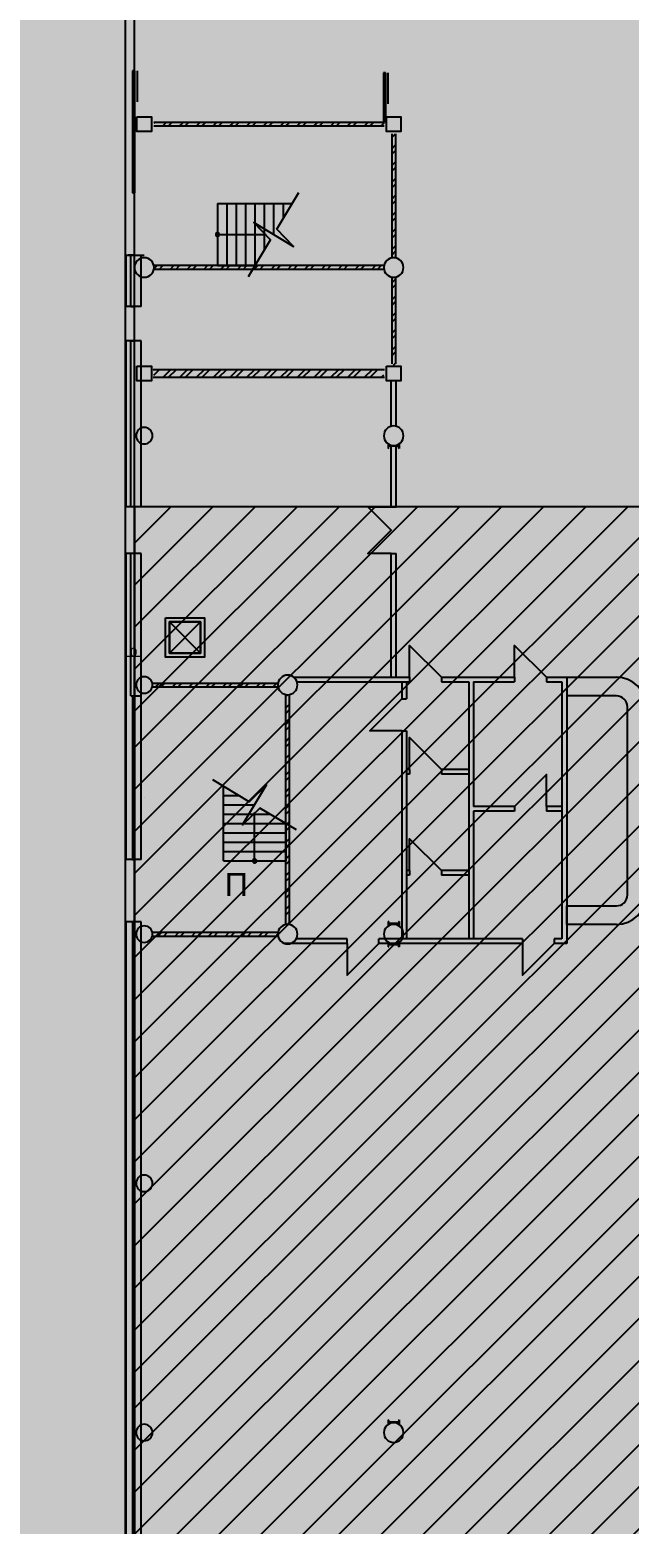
# Model space of a CAD drawing. Header units: metres. Extents: x 183920 to 185578, y 20757 to 21440.
# Drawn here: x 184747.61 to 184766.83, y 20875.25 to 20923.21 of the extents above; entities that cross this region are included whole.
import ezdxf

# ---------------------------------------------------------------- set-up
doc = ezdxf.new("R2010")
doc.units = ezdxf.units.M
for name, pattern in [('Commercial', [0]), ('RayonDimensionSideLines', [0.02, 0, -0.02]), ('Style_13', [0]), ('Style_23', [0]), ('Style_8', [0]), ('Style_9', [0]), ('Wall Style 01', [0])]:
    doc.linetypes.add(name, pattern=pattern)
for name, color, linetype, true_color in [('0_1', 7, 'Continuous', 0x000000), ('brick', 12, 'Continuous', 0xbd0000), ('COLON', 5, 'Continuous', 0x0000ff), ('DOORS', 8, 'Continuous', 0x414141), ('DRAW', 7, 'Continuous', 0xffffff), ('fac', 5, 'Continuous', 0x0000ff), ('GKL', 5, 'Continuous', 0x0000ff), ('Glass', 4, 'Continuous', 0x00ffff), ('Import', 7, 'Continuous', 0xff1493), ('MONOLIT', 7, 'Continuous', 0x691639), ('SENDVICH', 2, 'Continuous', 0xffff00), ('TEXT', 2, 'Continuous', 0xffff00), ('WALL', 7, 'Continuous', 0x000000), ('Walls', 7, 'Continuous', 0x68db4c), ('Zoning', 7, 'Continuous', 0x47d2e2)]:
    doc.layers.add(name, color=color, linetype=linetype, true_color=true_color)
doc.styles.add('Style_21', font='', dxfattribs={"height": 0.288})
doc.styles.add('Style_3', font='', dxfattribs={"height": 0.7417068750000001})
doc.styles.get('Style_21').set_extended_font_data('arial')
doc.styles.get('Style_3').set_extended_font_data('arial')
doc.dimstyles.new('Style_1', dxfattribs={"dimtxt": 0.288, "dimasz": 0.002, "dimexe": 0.002, "dimexo": 0, "dimgap": 0.001, "dimtad": 0, "dimtih": 1, "dimtoh": 1, "dimdec": 0, "dimrnd": 1, "dimzin": 0, "dimdsep": 46, "dimtxsty": 'Style_21', "dimcen": 0.09, "dimadec": 0, "dimazin": 0, "dimtfac": 1, "dimtdec": 4, "dimtix": 1, "dimtofl": 0, "dimtmove": 2, "dimatfit": 3, "dimfxl": 1, "dimtolj": 1, "dimtzin": 0, "dimlwd": 5, "dimlwe": 5, "dimarcsym": 0})
pattern_1 = [(45, (-3.600000000000116, 82), (-0.2694076836320746, 0.2694076836320746), []), (45, (-3.420394800000009, 82), (-0.2694076836320746, 0.2694076836320746), [])]

# ---------------------------------------------------------------- blocks, each defined once
blk = doc.blocks.new('AC7B900E4F')
at = {"layer": 'COLON', "linetype": 'Style_13'}
for points in [[(0.2483291512146825, -0.1651563050501864), (0.2483291512146825, -0.3101563050501863)], [(0.2521237512146909, -0.1651563050501864), (0.2483291512146825, -0.1651563050501864)], [(0.2483291512146825, -0.3101563050501863), (0.2521237512146763, -0.3101563050501863)], [(0.2581009194032376, -0.1706333705937141), (0.262518494539152, -0.2211264854486217)], [(0.2581009194032376, -0.3046792395066587), (0.262518494539152, -0.254186124651751)], [(0.5801930821169226, -0.2339063050501863), (0.2764652203124424, -0.2339063050501863)], [(0.5801930821169226, -0.2414063050501863), (0.2764652203124424, -0.2414063050501863)], [(0.5985573830261274, -0.1706333705937141), (0.5941398078902129, -0.2211264854486217)], [(0.5985573830261274, -0.3046792395066587), (0.5941398078902129, -0.254186124651751)], [(0.6045345512146741, -0.1651563050501864), (0.6083291512146825, -0.1651563050501864)], [(0.6083291512146825, -0.3101563050501863), (0.6045345512146887, -0.3101563050501863)], [(0.6083291512146825, -0.1651563050501864), (0.6083291512146825, -0.3101563050501863)]]:
    blk.add_lwpolyline(points, dxfattribs=at)
for points in [[(0.2581009194032376, -0.1706333705937141, 0.3888787318536271), (0.2521237512146909, -0.1651563050501864)], [(0.2521237512146909, -0.3101563050501863, 0.3888787318536272), (0.2581009194032376, -0.3046792395066587)], [(0.262518494539152, -0.2211264854486217, 0.3888787318536272), (0.2764652203124424, -0.2339063050501863)], [(0.2764652203124424, -0.2414063050501863, 0.3888787318536272), (0.262518494539152, -0.254186124651751)], [(0.5941398078902129, -0.2211264854486217, -0.3888787318536272), (0.5801930821169226, -0.2339063050501863)], [(0.5801930821169226, -0.2414063050501863, -0.3888787318536272), (0.5941398078902129, -0.254186124651751)], [(0.5985573830261274, -0.1706333705937141, -0.3888787318536271), (0.6045345512146741, -0.1651563050501864)], [(0.6045345512146741, -0.3101563050501863, -0.3888787318536272), (0.5985573830261274, -0.3046792395066587)]]:
    blk.add_lwpolyline(points, format="xyb", dxfattribs=at)
blk = doc.blocks.new('*D174')
at = {"layer": 'Defpoints', "color": 0}
for p in [(184750.6946730565, 20903.09784566735), (184750.6946730565, 20902.99447997948), (184751.1746730566, 20902.99447997948)]:
    blk.add_point(p, dxfattribs=at)
at = {"layer": 'MONOLIT', "color": 0, "linetype": 'RayonDimensionSideLines', "lineweight": 5}
for p, q in [((184750.6946730565, 20902.99447997948), (184750.6946730565, 20903.09984566735)), ((184751.1746730566, 20902.99447997948), (184751.1746730566, 20903.09984566735))]:
    blk.add_line(p, q, dxfattribs=at)
at = {"layer": 'MONOLIT', "color": 0, "lineweight": 5}
blk.add_line((184751.1726730565, 20903.09784566735), (184750.6966730565, 20903.09784566735), dxfattribs=at)
at = {"layer": 'MONOLIT', "color": 0}
for points in [[(184750.6966730565, 20903.09817900068), (184750.6966730565, 20903.09751233401), (184750.6946730565, 20903.09784566735)], [(184751.1726730565, 20903.09751233401), (184751.1726730565, 20903.09817900068), (184751.1746730566, 20903.09784566735)]]:
    blk.add_solid(points, dxfattribs=at)
at = {"layer": 'MONOLIT', "color": 0, "insert": (184750.9346730565, 20903.24284566735), "char_height": 0.288, "attachment_point": 5, "rotation": 180, "style": 'Style_21'}
blk.add_mtext('\\A1;0 ', dxfattribs=at)

msp = doc.modelspace()

# ---------------------------------------------------------------- hatches: boundary and pattern name
at = {"layer": 'DRAW'}
h = msp.add_hatch(dxfattribs=at)
h.set_pattern_fill('PATTERN_0', color=256, scale=0.04, style=0, pattern_type=2)
h.set_pattern_definition(pattern_1)
edge = h.paths.add_edge_path(flags=0)
edge.add_line((184759.0165548665, 20915.64480507297), (184754.7106730563, 20915.64480507297))
edge.add_line((184754.7106730563, 20915.64480507297), (184754.6386730562, 20915.52480507298))
edge.add_line((184754.6386730562, 20915.52480507298), (184759.0165548665, 20915.52480507298))
edge.add_arc((184759.2746730565, 20915.58480507289), 0.2649999999825573, 179.9999999814176, 193.086104739269, ccw=False)
edge.add_arc((184759.2746730565, 20915.58480507306), 0.2649999999934679, 166.9138952610016, 180.0000000190984, ccw=False)
edge.add_line((184759.0165548665, 20915.64480507297), (184759.0165548665, 20915.64480507297))
edge = h.paths.add_edge_path(flags=0)
edge.add_line((184754.7106730563, 20915.64480507297), (184751.5327912465, 20915.64480507297))
edge.add_arc((184751.2746730566, 20915.58480507306), 0.2649999999932741, -1.9103197246295167e-08, 13.08610473900319, ccw=False)
edge.add_arc((184751.2746730566, 20915.58480507289), 0.2649999999822329, -13.086104739277118, 1.8590299077914096e-08, ccw=False)
edge.add_line((184751.5327912465, 20915.52480507298), (184754.6386730562, 20915.52480507298))
edge.add_line((184754.6386730562, 20915.52480507298), (184754.7106730563, 20915.64480507297))
edge.add_line((184754.7106730563, 20915.64480507297), (184754.7106730563, 20915.64480507297))
edge = h.paths.add_edge_path(flags=0)
edge.add_spline(control_points=[(184759.2146730568, 20919.875572151), (184759.2543985313, 20919.86786427681), (184759.2949475824, 20919.86786427685), (184759.3346730568, 20919.87557215111)], knot_values=[0, 0, 0, 0, 1, 1, 1, 1], degree=3, periodic=0)
edge.add_line((184759.3346730568, 20919.87557215111), (184759.3346730568, 20915.84292326289))
edge.add_spline(control_points=[(184759.3346730568, 20915.84292326289), (184759.2950644423, 20915.85213035086), (184759.2542816713, 20915.85213035091), (184759.2146730568, 20915.84292326303)], knot_values=[0, 0, 0, 0, 1, 1, 1, 1], degree=3, periodic=0)
edge.add_line((184759.2146730568, 20915.84292326303), (184759.2146730568, 20919.875572151))
edge = h.paths.add_edge_path(flags=0)
edge.add_spline(control_points=[(184751.5839059785, 20920.12480507297), (184751.5916138527, 20920.16453054744), (184751.5916138527, 20920.20507959851), (184751.5839059785, 20920.24480507297)], knot_values=[0, 0, 0, 0, 1, 1, 1, 1], degree=3, periodic=0)
edge.add_line((184751.5839059785, 20920.24480507297), (184759.0165548665, 20920.24480507297))
edge.add_spline(control_points=[(184759.0165548665, 20920.24480507297), (184759.0073477787, 20920.20519645847), (184759.0073477787, 20920.16441368748), (184759.0165548665, 20920.12480507297)], knot_values=[0, 0, 0, 0, 1, 1, 1, 1], degree=3, periodic=0)
edge.add_line((184759.0165548665, 20920.12480507297), (184751.5839059785, 20920.12480507297))
h = msp.add_hatch(dxfattribs=at)
h.set_pattern_fill('PATTERN_5', color=256, scale=0.04, style=0, pattern_type=2)
h.set_pattern_definition([(45, (-3.6, 82), (-0.2694076836320746, 0.2694076836320746), []), (45, (-3.420394800000009, 82), (-0.2694076836320746, 0.2694076836320746), [])])
edge = h.paths.add_edge_path(flags=0)
edge.add_arc((184759.2746730566, 20915.58480507297), 0.2649999999958502, 270.0000000000329, 283.08610482231575, ccw=False)
edge.add_line((184759.2746730566, 20915.31980507297), (184759.2746730566, 20912.44980507297))
edge.add_arc((184759.2746730566, 20912.18480507298), 0.2649999999959136, 76.91389517768579, 89.9999999999655, ccw=False)
edge.add_line((184759.3346730568, 20912.44292326289), (184759.3346730568, 20915.32668688306))
edge.add_line((184759.3346730568, 20915.32668688306), (184759.3346730568, 20915.32668688306))
edge = h.paths.add_edge_path(flags=0)
edge.add_spline(control_points=[(184759.2746730566, 20912.49980507297), (184759.2545226827, 20912.49980507297), (184759.2344545139, 20912.49787616137), (184759.2146730568, 20912.49403799495)], knot_values=[0, 0, 0, 0, 1, 1, 1, 1], degree=3, periodic=0)
edge.add_line((184759.2146730568, 20912.49403799495), (184759.2146730568, 20915.32668688292))
edge.add_spline(control_points=[(184759.2146730568, 20915.32668688292), (184759.234362132, 20915.32211012487), (184759.2544590417, 20915.31980507297), (184759.2746730566, 20915.31980507297)], knot_values=[0, 0, 0, 0, 1, 1, 1, 1], degree=3, periodic=0)
edge.add_line((184759.2746730566, 20915.31980507297), (184759.2746730566, 20912.49980507297))
h = msp.add_hatch(dxfattribs=at)
h.set_pattern_fill('PATTERN_0', color=256, scale=0.04, style=0, pattern_type=2)
h.set_pattern_definition(pattern_1)
edge = h.paths.add_edge_path(flags=0)
edge.add_line((184775.0410066276, 20912.30980507297), (184767.5083394855, 20912.30980507297))
edge.add_arc((184767.2746730566, 20912.18480507302), 0.2649999999874055, -9.558789315633476e-09, 28.144581299121796, ccw=False)
edge.add_arc((184767.2746730566, 20912.18480507293), 0.2649999999903671, -28.144581298961214, 9.398377187608276e-09, ccw=False)
edge.add_line((184767.5083394855, 20912.05980507297), (184775.0410066276, 20912.05980507297))
edge.add_arc((184775.2746730566, 20912.18480507299), 0.2650000000050532, 180.0000000031605, 208.1445813115056, ccw=False)
edge.add_arc((184775.2746730566, 20912.18480507296), 0.2650000000026179, 151.8554186883624, 179.9999999969715, ccw=False)
edge.add_line((184775.0410066276, 20912.30980507297), (184775.0410066276, 20912.30980507297))
edge = h.paths.add_edge_path(flags=0)
edge.add_spline(control_points=[(184758.9855364106, 20912.30980507297), (184758.9506673447, 20912.22914967481), (184758.9506673447, 20912.14046047114), (184758.9855364106, 20912.05980507297)], knot_values=[0, 0, 0, 0, 1, 1, 1, 1], degree=3, periodic=0)
edge.add_line((184758.9855364106, 20912.05980507297), (184751.5638097025, 20912.05980507297))
edge.add_spline(control_points=[(184751.5638097025, 20912.05980507297), (184751.5986787684, 20912.14046047114), (184751.5986787684, 20912.22914967481), (184751.5638097025, 20912.30980507297)], knot_values=[0, 0, 0, 0, 1, 1, 1, 1], degree=3, periodic=0)
edge.add_line((184751.5638097025, 20912.30980507297), (184758.9855364106, 20912.30980507297))
h = msp.add_hatch(dxfattribs=at)
h.set_pattern_fill('PATTERN_0', color=256, scale=0.04, style=0, pattern_type=2)
h.set_pattern_definition(pattern_1)
edge = h.paths.add_edge_path(flags=0)
edge.add_line((184751.5327912465, 20902.24480507297), (184755.5654401346, 20902.24480507297))
edge.add_arc((184755.8746730565, 20902.18480507296), 0.3149999999856549, 169.0194245702226, 179.999999997948)
edge.add_arc((184755.8746730565, 20902.18480507299), 0.3150000000110545, 180.0000000018344, 190.9805754293333)
edge.add_line((184755.5654401346, 20902.12480507297), (184751.5327912465, 20902.12480507297))
edge.add_arc((184751.2746730566, 20902.18480507289), 0.2649999999975029, 346.9138952611016, 360.0000000189983)
edge.add_arc((184751.2746730566, 20902.18480507306), 0.2649999999780622, 359.9999999813062, 373.0861047393805)
edge.add_line((184751.5327912465, 20902.24480507297), (184751.5327912465, 20902.24480507297))
edge = h.paths.add_edge_path(flags=0)
edge.add_arc((184755.8746730565, 20902.18480507296), 0.3149999999877763, 259.0194245723878, 280.9805754276121)
edge.add_line((184755.9346730565, 20901.87557215105), (184755.9346730565, 20897.54880507298))
edge.add_line((184755.9346730565, 20897.54880507298), (184755.8146730565, 20897.62080507298))
edge.add_line((184755.8146730565, 20897.62080507298), (184755.8146730565, 20901.87557215105))
edge.add_line((184755.8146730565, 20901.87557215105), (184755.8146730565, 20901.87557215105))
edge = h.paths.add_edge_path(flags=0)
edge.add_line((184755.8146730565, 20897.62080507298), (184755.9346730565, 20897.54880507298))
edge.add_line((184755.9346730565, 20897.54880507298), (184755.9346730565, 20894.4940379949))
edge.add_arc((184755.8746730565, 20894.18480507299), 0.3149999999877764, 79.01942457238785, 100.9805754276122)
edge.add_line((184755.8146730565, 20894.4940379949), (184755.8146730565, 20897.62080507298))
edge.add_line((184755.8146730565, 20897.62080507298), (184755.8146730565, 20897.62080507298))
edge = h.paths.add_edge_path(flags=0)
edge.add_arc((184751.2746730566, 20894.18480507306), 0.2649999999777504, 359.9999999812985, 373.0861047393882)
edge.add_line((184751.5327912465, 20894.24480507297), (184755.5654401346, 20894.24480507297))
edge.add_arc((184755.8746730565, 20894.18480507296), 0.3149999999868805, 169.0194245702441, 179.9999999979265)
edge.add_arc((184755.8746730565, 20894.18480507299), 0.3150000000098142, 180.0000000018127, 190.980575429355)
edge.add_line((184755.5654401346, 20894.12480507297), (184751.5327912465, 20894.12480507297))
edge.add_arc((184751.2746730566, 20894.18480507289), 0.2649999999977566, 346.9138952611078, 360.000000018992)
edge.add_line((184751.5396730565, 20894.18480507297), (184751.5396730565, 20894.18480507297))
at = {"layer": 'Import'}
h = msp.add_hatch(dxfattribs=at)
h.set_pattern_fill('PATTERN_1', color=256, scale=15, style=0, pattern_type=2)
h.set_pattern_definition([(45, (0, 0), (-5.303300858899106, 5.303300858899107), []), (45, (1.35, 0), (-5.303300858899106, 5.303300858899107), []), (45, (2.7, 0), (-5.303300858899106, 5.303300858899107), []), (45, (4.050000000000001, 0), (-5.303300858899106, 5.303300858899107), []), (45, (5.399999999999999, 0), (-5.303300858899106, 5.303300858899107), []), (45, (6.75, 0), (-5.303300858899106, 5.303300858899107), []), (45, (8.100000000000001, 0), (-5.303300858899106, 5.303300858899107), []), (45, (9.45, 0), (-5.303300858899106, 5.303300858899107), [])])
h.paths.add_polyline_path([(184750.9646066682, 20829.53805589946), (184877.2746730566, 20829.53805589946), (184877.2746730566, 20907.90172095064), (184750.9646066682, 20907.90172095064), (184750.9646066682, 20829.53805589946)], flags=0)
at = {"layer": 'Walls', "transparency": 33554483}
msp.add_hatch(color=256, dxfattribs=at).paths.add_polyline_path([(184750.6596646682, 20829.23828739946), (184750.6596646682, 20948.05980489798), (184750.9596646682, 20948.05980489946), (184750.9596646682, 20829.53828739946), (184750.9596646682, 20829.23828739946), (184750.6596646682, 20829.23828739946)], flags=0)
at = {"layer": 'Zoning', "transparency": 33554483}
msp.add_hatch(color=256, dxfattribs=at).paths.add_polyline_path([(184979.7863903792, 20791.04482130507), (184979.4617629582, 21013.51851378724), (184803.8159741289, 21044.01882130582), (184705.1692688792, 21043.36482130507), (184705.2366155375, 20815.82403505755), (184979.7863903792, 20791.04482130507)], flags=0)

# ---------------------------------------------------------------- linework, layer by layer
at = {"layer": '0_1', "linetype": 'Style_13'}
for points in [[(184753.0802338702, 20903.20767847996), (184752.0802338702, 20904.20767847996)], [(184752.0802338702, 20903.20767847996), (184753.0802338702, 20904.20767847996)]]:
    msp.add_lwpolyline(points, dxfattribs=at)
msp.add_lwpolyline([(184753.0802338702, 20903.20767847996), (184753.0802338702, 20904.20767847996), (184752.0802338702, 20904.20767847996), (184752.0802338702, 20903.20767847996), (184753.0802338702, 20903.20767847996)], close=True, dxfattribs=at)
at = {"layer": 'brick', "linetype": 'Style_13'}
for points in [[(184758.9654401346, 20920.24480507297), (184751.5839059785, 20920.24480507297)], [(184758.9654401346, 20920.12480507297), (184751.5839059785, 20920.12480507297)], [(184759.2146730568, 20919.875572151), (184759.2146730568, 20915.89403799495)], [(184759.3346730568, 20919.87557215111), (184759.3346730568, 20915.89403799484)], [(184750.9654401346, 20915.64480507297), (184750.9596730566, 20915.64480507297)], [(184750.9654401346, 20915.52480507298), (184750.9596730566, 20915.52480507298)], [(184758.9654401346, 20915.64480507297), (184751.5839059785, 20915.64480507297)], [(184758.9654401346, 20915.52480507298), (184751.5839059785, 20915.52480507298)], [(184759.2146730568, 20915.275572151), (184759.2146730568, 20912.49403799495)], [(184759.3346730568, 20915.27557215111), (184759.3346730568, 20912.49403799484)], [(184751.5638097025, 20912.30980507297), (184758.9855364106, 20912.30980507297)], [(184751.5638097025, 20912.05980507297), (184758.9855364106, 20912.05980507297)], [(184751.5246730566, 20902.24480507379), (184755.5654401348, 20902.24480507379)], [(184751.5246730566, 20902.12480507378), (184755.5654401345, 20902.12480507378)], [(184755.8146730565, 20894.4940379949), (184755.8146730565, 20901.87557215105)], [(184755.9346730565, 20894.4940379949), (184755.9346730565, 20901.87557215105)], [(184751.5246730566, 20894.24480507379), (184755.5654401348, 20894.24480507379)], [(184751.5246730566, 20894.12480507378), (184755.5654401345, 20894.12480507378)]]:
    msp.add_lwpolyline(points, dxfattribs=at)
at = {"layer": 'COLON', "linetype": 'Style_23'}
for points in [[(184751.0396730565, 20920.41980507298), (184751.5096730565, 20920.41980507298), (184751.5096730565, 20919.94980507297), (184751.0396730565, 20919.94980507297), (184751.0396730565, 20920.41980507298)], [(184759.0396730565, 20920.41980507298), (184759.5096730565, 20920.41980507298), (184759.5096730565, 20919.94980507297), (184759.0396730565, 20919.94980507297), (184759.0396730565, 20920.41980507298)], [(184751.0396730565, 20912.41980507298), (184751.5096730565, 20912.41980507298), (184751.5096730565, 20911.94980507297), (184751.0396730565, 20911.94980507297), (184751.0396730565, 20912.41980507298)], [(184759.0396730565, 20912.41980507298), (184759.5096730565, 20912.41980507298), (184759.5096730565, 20911.94980507297), (184759.0396730565, 20911.94980507297), (184759.0396730565, 20912.41980507298)]]:
    msp.add_lwpolyline(points, close=True, dxfattribs=at)
at = {"layer": 'COLON', "linetype": 'Style_8'}
for points in [[(184750.9596730566, 20915.58480507297, 0.9999999999999999), (184751.5896730565, 20915.58480507297, 0.9999999999999999), (184750.9596730566, 20915.58480507297)], [(184758.9596730566, 20915.58480507297, 0.9999999999999999), (184759.5896730565, 20915.58480507297, 0.9999999999999999), (184758.9596730566, 20915.58480507297)], [(184758.9596730566, 20910.18480507297, 0.9999999999999999), (184759.5896730565, 20910.18480507297, 0.9999999999999999), (184758.9596730566, 20910.18480507297)], [(184758.9596730566, 20894.18480507297, 0.9999999999999999), (184759.5896730565, 20894.18480507297, 0.9999999999999999), (184758.9596730566, 20894.18480507297)], [(184758.9596730566, 20878.18480507297, 0.9999999999999999), (184759.5896730565, 20878.18480507297, 0.9999999999999999), (184758.9596730566, 20878.18480507297)]]:
    msp.add_lwpolyline(points, format="xyb", close=True, dxfattribs=at)
at = {"layer": 'COLON', "linetype": 'Style_13'}
for points in [[(184751.0096730565, 20910.18480507297, 0.9999999999999999), (184751.5396730565, 20910.18480507297, 0.9999999999999999), (184751.0096730565, 20910.18480507297)], [(184751.0096730565, 20902.18480507297, 0.9999999999999999), (184751.5396730565, 20902.18480507297, 0.9999999999999999), (184751.0096730565, 20902.18480507297)], [(184751.0096730565, 20894.18480507297, 0.9999999999999999), (184751.5396730565, 20894.18480507297, 0.9999999999999999), (184751.0096730565, 20894.18480507297)], [(184751.0096730565, 20886.18480507297, 0.9999999999999999), (184751.5396730565, 20886.18480507297, 0.9999999999999999), (184751.0096730565, 20886.18480507297)], [(184751.0096730565, 20878.18480507297, 0.9999999999999999), (184751.5396730565, 20878.18480507297, 0.9999999999999999), (184751.0096730565, 20878.18480507297)]]:
    msp.add_lwpolyline(points, format="xyb", close=True, dxfattribs=at)
at = {"layer": 'COLON', "linetype": 'Style_9'}
for points in [[(184758.9596730566, 20910.18480507297, 0.9999999999999999), (184759.5896730565, 20910.18480507297, 0.9999999999999999), (184758.9596730566, 20910.18480507297)], [(184755.5596730565, 20902.18480507297, 0.9999999999999999), (184756.1896730565, 20902.18480507297, 0.9999999999999999), (184755.5596730565, 20902.18480507297)], [(184755.5596730565, 20894.18480507297, 0.9999999999999999), (184756.1896730565, 20894.18480507297, 0.9999999999999999), (184755.5596730565, 20894.18480507297)]]:
    msp.add_lwpolyline(points, format="xyb", close=True, dxfattribs=at)
at = {"layer": 'DOORS', "linetype": 'Style_13'}
for points in [[(184759.1996730565, 20906.40172095062), (184758.4496730565, 20906.40172095062), (184759.1996730565, 20907.15172095062), (184758.4496730565, 20907.90172095062), (184759.1996730565, 20907.90172095062)], [(184759.7846730565, 20902.43480507297), (184759.7846730565, 20903.45480507298), (184760.8046730566, 20902.43480507297)], [(184763.1546730565, 20902.43480507297), (184763.1546730565, 20903.45480507298), (184764.1746730566, 20902.43480507297)], [(184759.5346730565, 20900.71480507297), (184758.5146730565, 20900.71480507297), (184759.5346730565, 20901.73480507297)], [(184759.7846730565, 20899.47507057546), (184759.7846730565, 20900.49507057546), (184760.8046730566, 20899.47507057546)], [(184764.1746730566, 20898.28480507297), (184764.1746730566, 20899.30480507297), (184763.1546730565, 20898.28480507297)], [(184759.7846730565, 20896.22507057546), (184759.7846730565, 20897.24507057546), (184760.8046730566, 20896.22507057546)], [(184757.7776802764, 20893.88480507298), (184757.7776802764, 20892.86480507298), (184758.7976802764, 20893.88480507298)], [(184763.4046730541, 20893.88480507379), (184763.4046730541, 20892.86480507379), (184764.4246730541, 20893.88480507379)]]:
    msp.add_lwpolyline(points, dxfattribs=at)
at = {"layer": 'fac', "linetype": 'Style_13'}
for points in [[(184751.1746730566, 20915.97980507297), (184751.2746730566, 20915.97980507297)], [(184750.9596730566, 20901.83980507297), (184751.1746730566, 20901.83980507297)]]:
    msp.add_lwpolyline(points, dxfattribs=at)
at = {"layer": 'GKL', "linetype": 'Style_13'}
for points in [[(184759.1996730565, 20910.49074624379), (184759.1996730565, 20911.93480507297)], [(184759.3496730565, 20910.49074624379), (184759.3496730565, 20911.93480507297)], [(184759.1996730565, 20907.90172095062), (184759.1996730565, 20909.846249894)], [(184759.3496730565, 20907.90172095062), (184759.3496730565, 20909.846249894)], [(184759.1996730565, 20907.90172095062), (184759.3496730565, 20907.90172095062)], [(184759.1996730565, 20906.40172095062), (184759.3496730565, 20906.40172095062)], [(184759.1996730565, 20902.43480507297), (184759.1996730565, 20906.40172095062)], [(184759.3496730565, 20902.43480507297), (184759.3496730565, 20906.40172095062)], [(184756.0663107355, 20902.43480507297), (184759.7846730565, 20902.43480507297)], [(184756.1733785972, 20902.28480507297), (184759.7846730565, 20902.28480507297)], [(184759.5346730565, 20902.28480507297), (184759.5346730565, 20901.73480507297)], [(184759.6846730565, 20902.28480507297), (184759.6846730565, 20901.73480507297)], [(184759.7846730565, 20902.43480507297), (184759.7846730565, 20902.28480507297)], [(184760.8046730566, 20902.43480507297), (184760.8046730566, 20902.28480507297)], [(184760.8046730566, 20902.43480507297), (184763.1546730565, 20902.43480507297)], [(184760.8046730566, 20902.28480507297), (184761.6846730565, 20902.28480507297)], [(184761.6846730565, 20902.28480507297), (184761.6846730565, 20894.03480507297)], [(184761.8346730566, 20902.28480507297), (184763.1546730565, 20902.28480507297)], [(184761.8346730566, 20902.28480507297), (184761.8346730566, 20898.28480507297)], [(184763.1546730565, 20902.43480507297), (184763.1546730565, 20902.28480507297)], [(184764.1746730566, 20902.43480507297), (184764.8246730565, 20902.43480507297)], [(184764.1746730566, 20902.43480507297), (184764.1746730566, 20902.28480507297)], [(184764.1746730566, 20902.28480507297), (184764.6746730566, 20902.28480507297)], [(184764.6746730566, 20902.28480507297), (184764.6746730566, 20894.03480507297)], [(184764.8246730541, 20902.43480507379), (184766.4206730541, 20902.43480507379)], [(184764.8246730565, 20902.43480507297), (184764.8246730565, 20893.88480507298)], [(184766.4206730541, 20901.83480507379), (184764.8246730541, 20901.83480507379)], [(184759.5346730565, 20901.73480507297), (184759.6846730565, 20901.73480507297)], [(184766.7706730541, 20895.44280507436), (184766.7706730541, 20901.48480507379)], [(184759.5346730565, 20900.71480507297), (184759.6846730565, 20900.71480507297)], [(184759.5346730565, 20900.71480507297), (184759.5346730565, 20894.03480507297)], [(184759.6846730565, 20900.71480507297), (184759.6846730565, 20894.03480507297)], [(184759.7846730565, 20899.47507057546), (184759.6846730565, 20899.47507057546)], [(184759.7846730565, 20899.47507057546), (184759.7846730565, 20899.32507057546)], [(184761.6846730565, 20899.47507057546), (184760.8046730566, 20899.47507057546)], [(184760.8046730566, 20899.47507057546), (184760.8046730566, 20899.32507057545)], [(184759.7846730565, 20899.32507057546), (184759.6846730565, 20899.32507057546)], [(184761.6846730565, 20899.32507057546), (184760.8046730566, 20899.32507057546)], [(184763.1546730565, 20898.28480507297), (184761.8346730566, 20898.28480507297)], [(184763.1546730565, 20898.13480507298), (184761.8346730566, 20898.13480507298)], [(184761.8346730566, 20898.13480507298), (184761.8346730566, 20894.03480507297)], [(184763.1546730565, 20898.28480507297), (184763.1546730565, 20898.13480507298)], [(184764.1746730566, 20898.28480507297), (184764.1746730566, 20898.13480507298)], [(184764.6746730566, 20898.28480507297), (184764.1746730566, 20898.28480507297)], [(184764.6746730566, 20898.13480507298), (184764.1746730566, 20898.13480507298)], [(184759.7846730565, 20896.22507057546), (184759.6846730565, 20896.22507057546)], [(184759.7846730565, 20896.07507057546), (184759.6846730565, 20896.07507057546)], [(184759.7846730565, 20896.22507057546), (184759.7846730565, 20896.07507057546)], [(184761.6846730565, 20896.22507057546), (184760.8046730566, 20896.22507057546)], [(184760.8046730566, 20896.22507057546), (184760.8046730566, 20896.07507057545)], [(184761.6846730565, 20896.07507057546), (184760.8046730566, 20896.07507057546)], [(184764.8246730541, 20895.09280507436), (184766.4206730541, 20895.09280507436)], [(184764.8246730541, 20894.49280507435), (184764.8246730541, 20895.09280507436)], [(184766.4206730541, 20894.49280507435), (184764.8246730541, 20894.49280507435)], [(184757.7776802764, 20893.88480507298), (184755.778626193, 20893.88480507298)], [(184757.7776802764, 20894.03480507297), (184756.1516658363, 20894.03480507297)], [(184757.7776802764, 20893.88480507298), (184757.7776802764, 20894.03480507297)], [(184763.4046730565, 20894.03480507297), (184758.7976802764, 20894.03480507297)], [(184758.7976802764, 20893.88480507298), (184758.7976802764, 20894.03480507297)], [(184763.4046730565, 20893.88480507298), (184758.7976802764, 20893.88480507298)], [(184763.4046730565, 20894.03480507297), (184763.4046730565, 20893.88480507298)], [(184764.4246730566, 20894.03480507297), (184764.4246730566, 20893.88480507298)], [(184764.6746730566, 20894.03480507297), (184764.4246730566, 20894.03480507297)], [(184764.8246730565, 20893.88480507298), (184764.4246730566, 20893.88480507298)]]:
    msp.add_lwpolyline(points, dxfattribs=at)
for points in [[(184751.9502338702, 20904.33767847996), (184753.2102338702, 20904.33767847996), (184753.2102338702, 20903.07767847996), (184751.9502338702, 20903.07767847996), (184751.9502338702, 20904.33767847996)], [(184752.0802338702, 20904.20767847996), (184753.0802338702, 20904.20767847996), (184753.0802338702, 20903.20767847996), (184752.0802338702, 20903.20767847996), (184752.0802338702, 20904.20767847996)]]:
    msp.add_lwpolyline(points, close=True, dxfattribs=at)
for points in [[(184767.3706730541, 20901.48480507379, 0.4142135623730995), (184766.4206730541, 20902.43480507379)], [(184766.7706730541, 20901.48480507379, 0.4142135623730341), (184766.4206730541, 20901.83480507379)], [(184766.4206730541, 20894.49280507435, 0.414213562373095), (184767.3706730541, 20895.44280507436)], [(184766.4206730541, 20895.09280507436, 0.4142135623730341), (184766.7706730541, 20895.44280507436)]]:
    msp.add_lwpolyline(points, format="xyb", dxfattribs=at)
at = {"layer": 'Glass', "linetype": 'Style_13'}
for points in [[(184750.8996730566, 20921.89980507298), (184750.8996730566, 20917.97980507297)], [(184750.9596730566, 20921.89980507298), (184750.8996730566, 20921.89980507298)], [(184750.9596730566, 20921.89980507298), (184750.9596730566, 20917.97980507297)], [(184751.0416030381, 20921.89980507298), (184751.0416030381, 20920.89980507298)], [(184759.009651378, 20921.83980507297), (184758.949651378, 20921.83980507297)], [(184758.949651378, 20921.83980507297), (184758.9496730565, 20920.24480507297)], [(184759.009651378, 20921.83980507297), (184759.0096730565, 20920.24480507297)], [(184759.0915613111, 20921.83980507297), (184759.0915613111, 20920.83980507297)], [(184750.8996730566, 20917.97980507297), (184750.9596730566, 20917.97980507297)], [(184750.8996730566, 20915.97980507297), (184750.9596730566, 20915.97980507297)], [(184750.8996730566, 20901.83980507297), (184750.8996730566, 20896.58454869746)], [(184750.9596730566, 20901.83980507297), (184750.9596730566, 20896.58454869746)], [(184750.8996730566, 20896.58454869746), (184750.9596730566, 20896.58454869746)], [(184750.8996730566, 20894.5844311809), (184750.9596730566, 20894.5844311809)], [(184750.8996730566, 20894.5844311809), (184750.8996730565, 20846.49980507297)], [(184750.9596730566, 20894.5844311809), (184750.9596730565, 20846.49980507297)]]:
    msp.add_lwpolyline(points, dxfattribs=at)
at = {"layer": 'Import', "linetype": 'Commercial'}
msp.add_lwpolyline([(184750.9646066682, 20829.53805589946), (184877.2746730566, 20829.53805589946), (184877.2746730566, 20907.90172095064), (184750.9646066682, 20907.90172095064), (184750.9646066682, 20829.53805589946)], close=True, dxfattribs=at)
at = {"layer": 'MONOLIT', "linetype": 'Style_13'}
for points in [[(184750.6946730565, 20914.32980507298), (184750.6946730565, 20915.97980507297)], [(184750.6946730565, 20915.97980507297), (184751.1746730566, 20915.97980507297)], [(184751.1746730566, 20914.32980507298), (184751.1746730566, 20915.97980507297)], [(184751.1746730566, 20914.32980507298), (184750.6946730565, 20914.32980507298)], [(184751.1746730566, 20913.22980507297), (184750.6946730565, 20913.22980507297)], [(184750.6946730565, 20907.90172095062), (184750.6946730565, 20913.22980507297)], [(184751.1746730566, 20907.90172095062), (184751.1746730566, 20913.22980507297)], [(184751.1746730566, 20907.90172095062), (184750.6946730565, 20907.90172095062)], [(184751.1746730566, 20906.40172095062), (184750.6946730565, 20906.40172095062)], [(184750.6946730565, 20896.58454869746), (184750.6946730565, 20906.40172095062)], [(184751.1746730566, 20896.58454869746), (184751.1746730566, 20906.40172095062)], [(184751.1746730566, 20896.58454869746), (184750.6946730565, 20896.58454869746)], [(184750.6946730565, 20829.60480507297), (184750.6946730565, 20894.5844311809)], [(184751.1746730566, 20894.5844311809), (184750.6946730565, 20894.5844311809)], [(184751.1746730566, 20830.08480507297), (184751.1746730566, 20894.5844311809)]]:
    msp.add_lwpolyline(points, dxfattribs=at)
at = {"layer": 'SENDVICH', "linetype": 'Style_13'}
for points in [[(184750.9596730566, 20915.97980507297), (184750.7596730565, 20915.97980507297)], [(184750.8396730565, 20914.32980507298), (184750.8396730565, 20915.97980507297)], [(184750.9596730566, 20914.32980507298), (184750.9596730566, 20915.97980507297)], [(184750.8396730565, 20914.32980507298), (184750.9596730566, 20914.32980507298)], [(184750.8396730565, 20913.22980507297), (184750.9596730566, 20913.22980507297)], [(184750.8396730565, 20907.90172095062), (184750.8396730565, 20913.22980507297)], [(184750.9596730566, 20907.90172095062), (184750.9596730566, 20913.22980507297)], [(184750.8396730565, 20901.83980507297), (184750.8396730565, 20906.40172095062)], [(184750.9596730566, 20901.83980507297), (184750.9596730566, 20906.40172095062)], [(184750.8396730565, 20901.83980507297), (184750.9596730566, 20901.83980507297)]]:
    msp.add_lwpolyline(points, dxfattribs=at)
at = {"layer": 'WALL', "linetype": 'Style_13'}
for points in [[(184753.6246730562, 20917.64480507297), (184753.6246730562, 20915.64480507297)], [(184753.6246730562, 20917.64480507297), (184756.0246730562, 20917.64480507297)], [(184753.9246730563, 20917.64480507297), (184753.9246730563, 20915.64480507297)], [(184754.2246730562, 20917.64480507297), (184754.2246730562, 20915.64480507297)], [(184754.5246730562, 20917.64480507297), (184754.5246730562, 20915.64480507297)], [(184754.6188747541, 20915.30180790269), (184755.3217739052, 20916.47330648783), (184754.7846316231, 20917.02882993288), (184756.0647144894, 20916.26078021307), (184755.5275722073, 20916.81630365812), (184756.2304713584, 20917.98780224326)], [(184754.8246730563, 20917.64480507297), (184754.8246730563, 20915.64480507297)], [(184755.1246730562, 20917.64480507297), (184755.1246730562, 20916.14480507297)], [(184755.4246730563, 20917.64480507297), (184755.4246730563, 20916.64480507297)], [(184755.7246730562, 20917.64480507297), (184755.7246730562, 20917.14480507297)], [(184753.6246730562, 20916.64480507297), (184754.1837996457, 20916.64480507297), (184755.1837996457, 20916.64480507297)], [(184753.6246730562, 20915.64480507297), (184754.8246730563, 20915.64480507297)], [(184756.1576702269, 20897.52900677162), (184754.9861716417, 20898.2319059227), (184754.4306481966, 20897.69476364061), (184755.1986979164, 20898.97484650696), (184754.6431744714, 20898.43770422487), (184753.4716758863, 20899.14060337596)], [(184753.8146730565, 20896.53480507378), (184753.8146730565, 20898.93480507379)], [(184751.2746730605, 20898.57693331443), (184751.2745989984, 20898.57693101874)], [(184751.2746730605, 20898.57693331443), (184751.2745989984, 20898.57693101874)], [(184753.8146730565, 20898.63480507379), (184754.3146730565, 20898.63480507379)], [(184753.8146730565, 20898.33480507379), (184754.8146730565, 20898.33480507379)], [(184753.8146730565, 20898.03480507379), (184755.3146730565, 20898.03480507378)], [(184754.8146730565, 20896.53480507378), (184754.8146730565, 20897.09393166321), (184754.8146730565, 20898.09393166321)], [(184753.8146730565, 20897.73480507379), (184755.8146730565, 20897.73480507379)], [(184755.8146730565, 20897.73480507379), (184755.8146730565, 20896.53480507378)], [(184753.8146730565, 20897.43480507379), (184755.8146730565, 20897.43480507379)], [(184753.8146730565, 20897.13480507379), (184755.8146730565, 20897.13480507379)], [(184753.8146730565, 20896.83480507379), (184755.8146730565, 20896.83480507379)], [(184753.8146730565, 20896.53480507378), (184755.8146730565, 20896.53480507378)]]:
    msp.add_lwpolyline(points, dxfattribs=at)
for points in [[(184753.5646730562, 20916.64480507297, 1), (184753.6846730562, 20916.64480507297, 1), (184753.5646730562, 20916.64480507297)], [(184754.8146730565, 20896.47480507379, 1), (184754.8146730565, 20896.59480507379, 1), (184754.8146730565, 20896.47480507379)]]:
    msp.add_lwpolyline(points, format="xyb", close=True, dxfattribs=at)
at = {"layer": 'Walls', "linetype": 'Wall Style 01'}
for points in [[(184750.6596646682, 20948.05980489798), (184750.6596646682, 20829.23828739946), (184750.9596646682, 20829.23828739946)], [(184750.9596646682, 20829.53828739946), (184750.9596646682, 20948.05980489946)]]:
    msp.add_lwpolyline(points, dxfattribs=at)

# ---------------------------------------------------------------- block references
at = {"layer": 'COLON'}
for p in [(184758.8463572188, 20910.08765619905), (184758.8463572188, 20894.757266557), (184758.8463572188, 20894.08765619905), (184758.8463572188, 20878.757266557)]:
    msp.add_blockref('AC7B900E4F', p, dxfattribs=at)

# ---------------------------------------------------------------- texts
at = {"layer": 'TEXT', "insert": (184754.2301830111, 20895.40794158663), "char_height": 0.7417068750000001, "width": 0.6299936890644858, "attachment_point": 8, "style": 'Style_3'}
msp.add_mtext('П', dxfattribs=at)

# ---------------------------------------------------------------- dimensions: what is measured, and where the dimension line sits
at = {"layer": 'MONOLIT'}
dim = msp.add_linear_dim(base=(184750.6946730565, 20903.09784566735), p1=(184751.1746730566, 20902.99447997948), p2=(184750.6946730565, 20902.99447997948), angle=180, dimstyle='Style_1', override={"dimpost": ' '}, dxfattribs=at)
dim.commit()
dim.dimension.update_dxf_attribs({"geometry": '*D174', "text_midpoint": (184750.9346730565, 20903.24284566735), "dimtype": 160, "text_rotation": 180})

doc.saveas('drawing.dxf')
